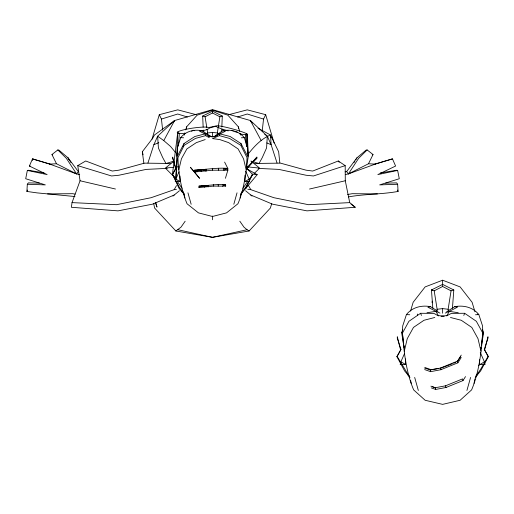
<?xml version="1.0" encoding="UTF-8"?>
<svg xmlns="http://www.w3.org/2000/svg" width="514" height="514" viewBox="0 0 514 514"><rect width="100%" height="100%" fill="white"/><g stroke="black" fill="none" stroke-linecap="round" stroke-linejoin="round"><path stroke-width="0.77" d="M177.471 157.811L175.814 179.116L175.235 181.532L180.003 181.448L180.003 175.949M404.679 353.202L400.856 361.817L400.194 364.574L405.623 364.471L405.63 358.945M182.001 191.825L182.014 190.636L179.354 187.43L172.511 174.233L179.116 188.445L184.076 194.157M246.694 146.58L246.938 133.936L247.465 134.482L248.056 153.532L246.938 133.936M407.904 375.085L407.917 374.301L397.091 356.26L400.959 349.391L397.303 338.263L397.303 336.779L400.637 350.118L396.962 356.755L404.614 370.902L409.999 377.437M177.163 155.061L177.433 147.634L180.697 137.656C185.721 131.218 194.106 129.187 201.88 130.704L211.164 136.506M402.475 332.16L402.7 325.96L406.42 314.594C412.138 307.263 421.692 304.95 430.546 306.678L437.928 311.291M417.548 315.538L417.606 314.048M221.836 127.074L222.299 116.042L212.488 111.133L202.683 116.042L203.146 127.074M224.612 162.09L227.773 168.374L223.738 170.198L223.738 168.374L226.449 168.457L227.863 170.198L212.488 170.198L194.44 172.029L190.366 167.262L199.56 178.313L194.44 172.029L194.53 170.198C205.651 169.671 216.574 167.525 227.773 168.374L227.863 170.198L225.421 178.313M198.957 187.571L199.027 186.113C207.926 185.689 216.664 183.967 225.627 184.648L225.697 186.113L213.4 186.113L198.957 187.571L204.399 185.734L208.388 185.355L208.388 186.839L204.399 185.734L199.027 186.113M432.814 308.201L431.458 289.973L442.631 284.383L453.804 289.973L452.449 308.201M74.98 196.541L36.944 192.872L26.908 191.439L27.319 184.269L28.347 182.888L39.385 183.125M186.511 128.41L186.608 126.849L197.125 115.168L212.488 110.189L227.856 115.168L238.374 126.849L239.717 131.391M178.397 145.982L179.38 133.357L177.259 132.535L177.825 131.873A16.204 2.229 -8.2 0 1 193.36 128.018A16.204 2.229 -8.2 0 1 208.819 127.511L216.985 125.744A16.48 1.548 15.1 0 1 231.73 128.686A16.48 1.548 15.1 0 1 246.405 133.589L247.459 134.694L244.278 134.61A16.48 1.548 15.1 0 1 239.228 133.698M432.094 302.733L432.235 301.159M444.16 316.283L437.697 315.474L433.867 313.379L420.593 313.283L408.919 321.295L402.417 333.162C404.062 352.431 406.066 371.892 413.648 389.888L425.136 400.265L442.631 404.37L460.126 400.265L471.608 389.888C479.196 371.892 481.2 352.431 482.845 333.162L476.343 321.295L464.669 313.283L451.395 313.379L447.36 315.474L441.096 316.283M262.23 130.897L263.541 119.068L265.687 114.68L247.253 109.848L228.82 114.68M480.828 348.807L481.033 347.239M481.335 344.894L482.845 333.162L483.655 332.513L482.44 329.834M170.205 163.465L144.466 163.137L118.972 170.16L112.251 171.046L85.709 160.985L77.742 165.63L80.055 180.767L72.031 202.619L71.369 207.277L118.008 210.862L152.465 204.174L174.227 195.012M217.698 134.443L217.319 132.978L219.896 116.8L222.299 116.042M248.513 154.894C245.827 171.374 244.606 188.24 237.931 203.762L226.533 212.873L212.488 216.478L198.449 212.873L187.045 203.762C181.05 189.133 178.538 173.462 177.915 157.734L184.205 145.295L195.493 138.401L205.6 135.632L209.249 137.662L208.401 136.178L212.488 136.91L216.49 135.863L219.048 133.666L230.182 136.506L240.963 143.541L247.793 156.539L248.513 154.894L247.575 152.08L247.485 149.715M448.722 311.535L448.131 309.267L451.061 290.84L453.804 289.973M205.6 135.632L205.928 133.666L194.8 136.506L184.018 143.541L177.189 156.539L176.469 154.894L177.638 151.379M480.892 348.82L481.155 347.265M481.419 345.71L483.655 332.513M240.089 198.006L240.982 193.27M474.062 383.335L474.897 378.921M43.96 172.871L28.553 170.275L27.345 170.423L25.7 178.731L45.309 184.886L27.319 184.269M178.833 169.781L181.436 158.781L186.89 148.919L196.329 142.635L205.195 139.577M404.3 351.184L407.255 338.662L413.468 327.424L423.999 320.267L434.799 317.479M221.11 132.04L221.74 129.438L224.56 130.89M484.618 350.118L487.959 336.779L487.959 338.263L484.297 349.391L488.3 356.755L480.648 370.902L475.257 377.437M207.091 135.169L207.662 132.978L207.046 129.13M436.54 311.535L437.131 309.267L434.201 290.84L431.458 289.973L432.647 290.089M396.962 356.755L397.091 356.26M233.819 204.257L237.031 192.834M466.924 390.454L470.586 377.437M152.022 139.178L159.295 114.68L177.728 109.848L196.162 114.68M184.141 135.176L184.815 132.901M185.708 129.875L186.608 126.849M410.545 311.079L413.153 302.283L425.129 286.915L442.631 280.214L460.133 286.915L472.109 302.283L474.936 311.812M183.106 146.574L184.018 143.541M271.739 203.512L270.364 208.061L249.104 230.985L212.488 237.333L175.872 230.992L154.618 208.061L153.667 203.416M147.948 162.964L153.879 144.678L157.657 136.184L174.599 120.539L212.488 109.63L250.382 120.539L267.325 136.184L271.103 144.678L277.033 162.964M463.801 315.442L464.669 313.283M32.453 160.439L33.005 159.057L50.256 164.146M27.345 170.423L47.127 174.58L29.382 166.048L32.504 158.877L49.8 164.114L76.56 173.912L79.689 174.567M175.627 168.843L175.904 168.207L172.691 158.434L172.691 157.136L175.627 168.843L172.396 174.67L175.814 179.116L180.003 181.448M179.039 171.843L175.814 179.116L177.825 131.873L172.396 174.67L175.904 168.207M400.637 350.118L400.959 349.391M26.908 191.439L27.538 190.032M404.235 348.042L401.601 332.513L402.822 329.834M245.865 188.445L252.47 174.233L246.566 168.207L256.897 157.136L256.897 158.434L246.566 168.207L246.848 168.843L257.193 174.67L240.905 194.157M345.292 174.567L348.421 173.912L368.499 163.754L373.029 154.528L367.137 149.94L366.052 150.146L356.947 157.83L346.654 171.573L345.08 171.869M175.383 152.324L170.584 146.49L163.786 140.605L174.599 120.539L154.457 134.996L152.767 138.125L142.333 151.726L143.862 163.484M446.75 315.975L449.313 311.336L457.376 307.205L454.717 306.678L446.66 311.715M72.031 202.619L116.511 204.701L151.09 197.71L174.169 189.672L176.488 185.586M484.297 349.391L488.171 356.26L480.372 369.746L475.778 376.1M354.075 162.501L354.898 161.165M355.714 159.835L356.947 157.83M461.244 355.097L457.197 361.74L460.435 356.819M424.667 369.579L430.578 371.673L440.935 369.694L457.884 362.813L461.225 357.474M431.259 387.884L435.686 389.451L446.043 387.472L462.992 380.591L465.498 376.589M346.654 171.573L348.421 173.912L358.579 158.389L367.137 149.94M242.936 188.272L247.934 181.012M248.84 179.688L252.342 175.37M185.156 221.219L180.999 227.162L175.872 230.992M76.56 173.912L78.327 171.573L68.034 157.83L58.93 150.146L57.838 149.94L51.953 154.528L56.482 163.754L76.56 173.912L66.402 158.389L57.838 149.94M248.159 154.071C254.179 146.406 261.343 138.709 270.525 134.996L278.639 151.726L279.828 162.867M173.045 122.351L174.599 120.539M246.848 168.843L256.897 157.136M241.419 192.429L245.628 187.43L252.47 174.233L257.193 174.67M254.032 173.693L259.082 168.663M478.54 365.435L484.406 361.817L480.269 352.482M172.961 196.065L179.425 190.72M215.141 135.677L223.102 130.704C230.876 129.187 239.261 131.218 244.285 137.656L247.549 147.634L247.812 155.061M191.536 131.256L193.303 130.273L194.71 130.736M244.979 175.158L244.979 181.448L249.168 179.116L245.621 171.117M202.683 116.042L205.086 116.8L212.488 112.977L219.896 116.8M434.201 290.84L442.631 286.484L451.061 290.84M219.774 134.07L225.434 131.166L223.102 130.704L225.171 130.633M219.382 135.632L212.488 138.581L219.786 139.577L228.653 142.635L238.091 148.919L243.546 158.781L246.148 169.781L247.067 157.734L240.777 145.295L229.488 138.401L219.382 135.632L219.048 133.666M246.913 134.752L247.465 134.482M222.395 186.113L225.627 184.648M213.959 136.711L217.621 135.111M445.304 313.077L449.313 311.336L458.25 312.743M450.065 364.689L452.204 363.803M453.631 363.212L455.77 362.331M153.879 144.678L158.832 142.641M372.194 154.855L373.029 154.528M250.755 195.012L272.516 204.174L306.967 210.862L355.225 207.277L349.726 202.619L345.279 180.767L345.196 165.63L338.27 160.985L312.73 171.046L306.01 170.16L280.509 163.137L254.777 163.465M424.294 367.876L430.237 369.977L440.363 368.069L457.46 361.143L457.884 362.813M430.886 386.149L435.345 387.723L445.471 385.821L462.574 378.895L462.992 380.591M440.395 368.307L449.352 364.985M348.421 173.912L375.181 164.114L392.478 158.877L395.594 166.048L377.854 174.58L397.637 170.423L399.282 178.731L379.673 184.886L397.663 184.269L398.074 191.439C381.671 194.433 364.799 193.932 348.434 196.894M392.478 158.877L374.725 164.146M194.44 172.029L201.244 169.729L206.23 169.254L206.23 171.104L201.244 169.729L194.53 170.198M345.196 165.63L313.463 175.968L306.151 175.255L278.871 169.402L258.593 168.412M237.629 116.999L247.253 114.012L263.541 119.068M162.662 130.106L161.441 119.068L177.728 114.012L187.347 116.999M309.505 189.03L345.279 180.767M249.104 230.985L247.067 229.726L212.488 237.333L177.915 229.726M347.586 194.51L352.231 193.694L377.404 193.906M427.012 312.743L435.949 311.336L439.958 313.077M174.169 189.672L176.411 189.345M438.834 368.532L431.034 369.65L425.309 367.658M380.283 172.974L396.429 170.275L397.637 170.423M207.662 132.978L212.488 132.4L217.319 132.978M29.382 166.048L30.23 165.951M437.131 309.267L442.631 308.606L448.131 309.267M173.173 167.307L165.335 168.104L174.085 161.062L165.971 163.542L162.662 157.496L158.402 147.942L157.657 136.184L163.786 140.605M176.308 166.992L178.66 166.754M226.449 168.457L227.773 168.374M49.8 164.114L56.482 163.754M241.368 137.797L244.285 137.656M167.172 168.374L146.111 169.402L118.83 175.255L111.519 175.968L77.742 165.63M475.521 314.754L478.842 314.594L482.556 325.96L482.781 332.16M349.726 202.619L308.471 204.701L273.891 197.71L250.813 189.672L247.819 189.236M457.074 306.595L454.717 306.678C463.57 304.95 473.124 307.263 478.842 314.594L477.596 314.112M198.057 169.858L204.019 169.729M201.848 185.837L206.622 185.734M385.596 183.125L396.635 182.888L397.663 184.269M47.577 193.906L72.75 193.694L75.076 194.106M244.979 181.448L248.949 181.519M222.395 184.648L224.567 184.719M199.811 130.633L201.88 130.704L199.548 131.166L205.208 134.07M428.972 306.62L430.546 306.678L427.886 307.205L435.949 311.336L438.513 315.975M180.697 137.656L183.614 137.797M406.42 314.594L409.742 314.754M368.499 163.754L375.181 164.114M246.322 166.754L259.641 168.104L250.896 161.062L259.011 163.542L262.32 157.496L266.573 147.942L267.325 136.184L264.729 134.315M234.731 131.719L237.526 132.252M178.319 133.145L179.38 133.357A16.204 2.229 -8.2 0 0 185.233 133.357M80.055 180.767L115.477 189.03M450.463 317.479L461.264 320.267L471.794 327.424L478.001 338.662L480.963 351.184M432.563 386.843L435.429 387.839M32.504 158.877L33.005 159.057M51.953 154.528L52.788 154.855M266.856 142.931L271.103 144.678L270.525 134.996L258.054 128.237M206.628 134.797L211.023 136.711M231.679 130.273L233.446 131.256M400.856 361.817L405.623 364.471M270.859 137.27L272.214 138.125M351.036 204.097L355.225 207.277M401.601 332.513L402.417 333.162L403.728 343.333M245.557 190.72L252.021 196.065M247.067 229.726L243.983 227.162L239.826 221.219M177.259 132.535L177.793 133.042M165.9 168.663L174.323 177.047L176.135 179.688M407.917 374.301L409.485 376.1M182.014 190.636L183.562 192.429M252.451 122.955L250.382 120.539L261.196 140.605M225.261 185.58L225.697 186.113M338.27 160.985L339.221 162.244M177.047 181.012L182.04 188.272M70.906 162.501L68.034 157.83L68.555 159.314M248.493 185.586L250.813 189.672M159.295 114.68L161.441 119.068M397.444 190.032L398.074 191.439M420.593 313.283L421.454 315.442M440.363 368.069L440.935 369.694M445.471 385.821L446.043 387.472M155.453 202.632L156.982 207.103L155.684 202.484M240.963 143.541L241.419 145.057M265.687 114.68L274.091 143.008M240.391 133.659L240.841 135.176M414.676 377.437L418.332 390.454M187.951 192.834L191.157 204.257M488.171 356.26L488.3 356.755M203.396 130.087L203.872 132.04M484.406 361.817L485.062 364.574L479.639 364.471L479.633 359.736M249.168 179.116L249.598 180.928M142.333 151.726L143.065 154.798M430.237 369.977L430.578 371.673M435.345 387.723L435.686 389.451M410.641 380.392L411.2 383.335M183.999 193.27L184.892 198.006M205.086 116.8L206.801 127.588M404.03 345.678L404.229 347.239M245.319 134.707L246.508 146.574M238.374 126.849L238.47 128.41M477.345 374.301L477.358 375.085M442.631 280.214L442.631 286.484M442.631 308.606L442.631 313.206M218.553 168.303L218.553 170.198M218.244 184.597L218.244 186.113M213.4 184.597L213.4 186.113M212.488 110.189L212.488 112.977M212.488 132.4L212.488 136.737M212.488 168.303L212.488 170.198M212.488 216.015L212.488 219.761M204.399 185.734L204.399 187.218M201.244 169.729L201.244 171.58M228.184 130.909A16.48 1.548 15.1 0 1 215.886 126.271L209.346 128.018A16.204 2.229 -8.2 0 1 207.817 129.181M207.168 129.444A16.204 2.229 -8.2 0 1 201.989 130.941"/></g></svg>
